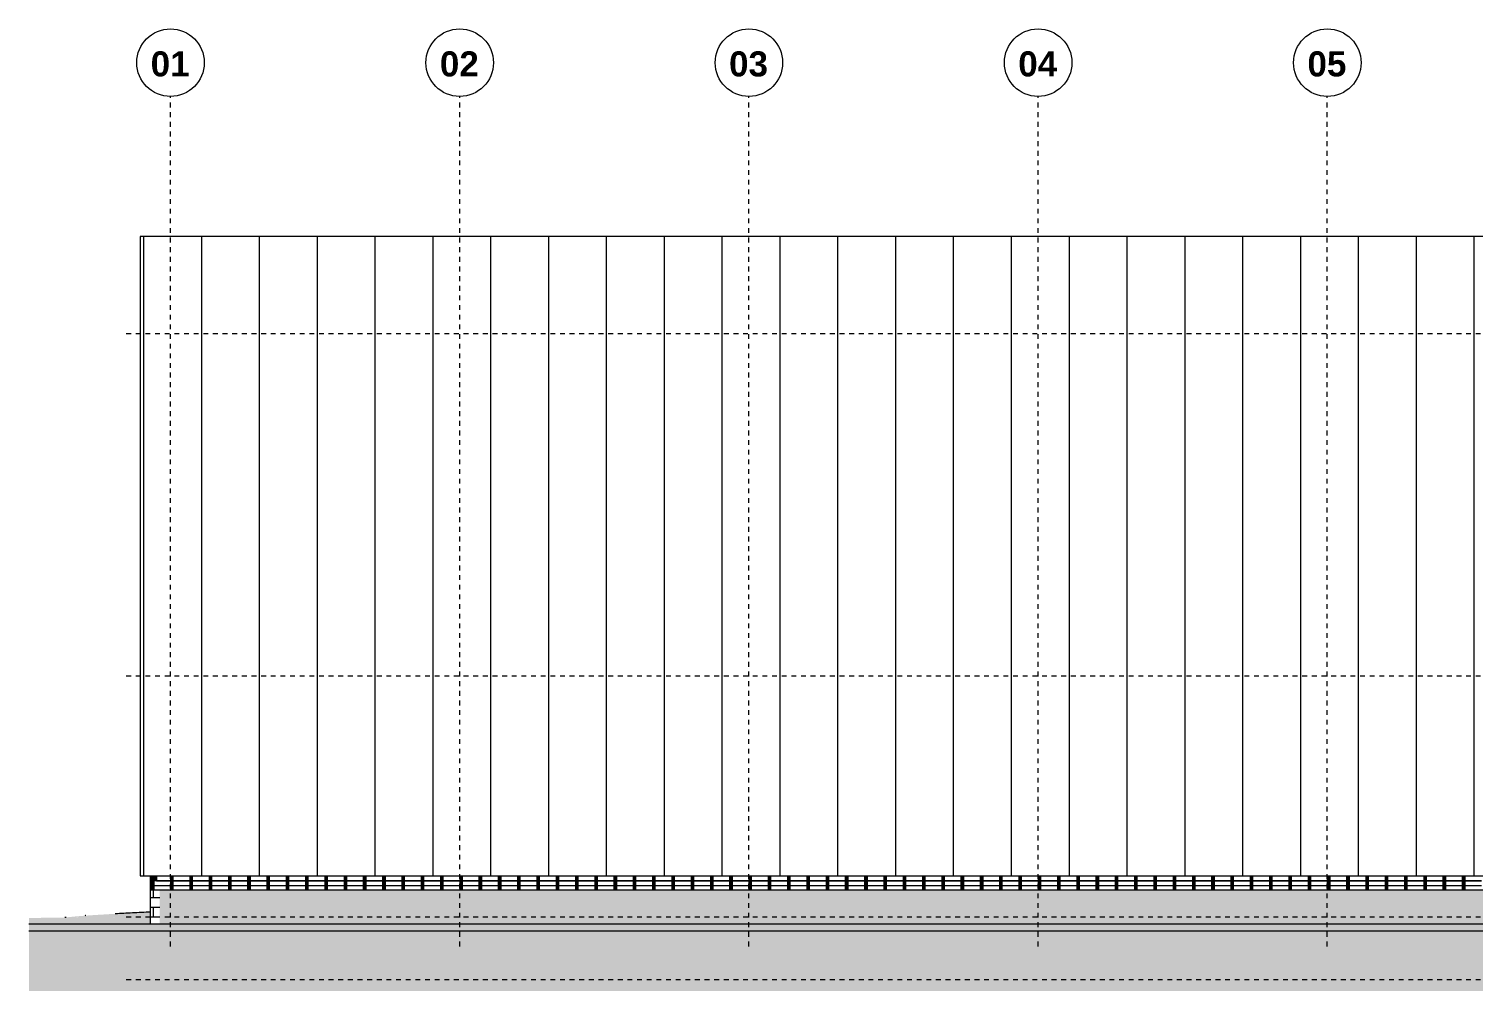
# Model space of a CAD drawing. Header units: metres. Extents: x -3 to 469, y -13 to 19.
# Drawn here: x -2.94 to 27.02, y -1.54 to 18.42 of the extents above; entities that cross this region are included whole.
import ezdxf

# ---------------------------------------------------------------- set-up
doc = ezdxf.new("R2010")
doc.units = ezdxf.units.M
doc.linetypes.add('Center', pattern=[0.03, 0.012, -0.006, 0.006, -0.006])
doc.linetypes.add('Grid Line', pattern=[0.022225, 0.0127, -0.003175, 0.003175, -0.003175])
for name, color, linetype, lineweight in [('A-DETL-1', 7, 'Continuous', 20), ('A-FLOR', 7, 'Continuous', 9), ('A-FLOR-1', 7, 'Continuous', 20), ('A-GLAZ-CURT', 7, 'Continuous', 5), ('A-GLAZ-CWMG', 7, 'Continuous', 5), ('A-WALL', 7, 'Continuous', 9), ('I-WALL', 7, 'Continuous', 9), ('S-GRID-IDEN', 7, 'Continuous', 5), ('S-GRID-IDEN-1', 7, 'Continuous', 18)]:
    doc.layers.add(name, color=color, linetype=linetype, lineweight=lineweight)
for name, color, linetype, lineweight, true_color in [('A-DETL-GENF-1', 7, 'Continuous', 5, 0xb8a087), ('A-FLOR-LEVL-2', 7, 'Center', 5, 0x0080c0), ('A-FLOR-PATT-1', 7, 'Continuous', 9, 0x74756c), ('A-FLOR-PATT-2', 7, 'Continuous', 20, 0xc0c0c0), ('A-FLOR-PATT-3', 7, 'Continuous', 20, 0xe3e2df), ('A-GLAZ-CWMG-1', 7, 'Continuous', 5, 0xf2f2f2), ('A-WALL-PATT-2', 7, 'Continuous', 5, 0x5f5f5f), ('A-WALL-PATT-3', 7, 'Continuous', 5, 0x515151), ('S-GRID-1', 9, 'Grid Line', 5, 0x808080)]:
    doc.layers.add(name, color=color, linetype=linetype, lineweight=lineweight, true_color=true_color)
doc.styles.add('Arial_B', font='arialbd.ttf', dxfattribs={"height": 0.52})
pattern_1 = [(0, (93.248, 0), (0, 0.2), []), (90, (93.248, 0), (-0.2, 0.2), [0.2, -0.2])]

# ---------------------------------------------------------------- blocks, each defined once
blk = doc.blocks.new('Rectangular Mullion - 70mm x 70mm aluminio-4476064-FACHADA 01')
at = {"layer": 'A-GLAZ-CWMG-1'}
blk.add_hatch(color=256, dxfattribs=at).paths.add_polyline_path([(-0.413, 0.55), (-0.343, 0.55), (-0.343, 0.75), (-0.413, 0.75), (-0.413, 0.659)])
at = {"layer": 'A-GLAZ-CWMG'}
for p, q in [((-0.413, 0.75), (-0.343, 0.75)), ((-0.413, 0.55), (-0.413, 0.75)), ((-0.343, 0.75), (-0.343, 0.55)), ((-0.343, 0.55), (-0.413, 0.55))]:
    blk.add_line(p, q, dxfattribs=at)
blk = doc.blocks.new('Rectangular Mullion - 80mm x 50mm aluminio-4476065-FACHADA 01')
at = {"layer": 'A-GLAZ-CWMG-1'}
blk.add_hatch(color=256, dxfattribs=at).paths.add_polyline_path([(-0.343, 0.75), (-0.343, 0.85), (-0.413, 0.85), (-0.413, 0.75), (-0.348, 0.75)])
at = {"layer": 'A-GLAZ-CWMG'}
for p, q in [((-0.413, 0.75), (-0.413, 0.85)), ((-0.343, 0.75), (-0.413, 0.75)), ((-0.343, 0.85), (-0.343, 0.75))]:
    blk.add_line(p, q, dxfattribs=at)
blk = doc.blocks.new('Rectangular Mullion - 80mm x 50mm aluminio-4467907-FACHADA 01')
at = {"layer": 'A-GLAZ-CWMG-1'}
blk.add_hatch(color=256, dxfattribs=at).paths.add_polyline_path([(-0.305, 0.75), (-0.293, 0.75), (-0.293, 0.85), (-0.343, 0.85), (-0.343, 0.75), (-0.334, 0.75)])
at = {"layer": 'A-GLAZ-CWMG'}
for p, q in [((-0.343, 0.85), (-0.343, 0.75)), ((-0.293, 0.75), (-0.343, 0.75)), ((-0.293, 0.85), (-0.293, 0.75))]:
    blk.add_line(p, q, dxfattribs=at)
blk = doc.blocks.new('System Panel - COMOVENTE-V4-FACHADA 01')
at = {"layer": 'A-GLAZ-CURT'}
h = blk.add_hatch(dxfattribs=at)
h.set_pattern_fill('FP_6', color=256, style=0, pattern_type=2)
h.set_pattern_definition([(0, (47.425, 0.65), (0, 0.15), [])])
h.paths.add_polyline_path([(47.25, 0.55), (47.6, 0.55), (47.6, 0.75), (47.25, 0.75)])
blk.add_line((47.6, 0.75), (47.25, 0.75), dxfattribs=at)
blk = doc.blocks.new('System Panel - COMOVENTE-V6-FACHADA 01')
at = {"layer": 'A-GLAZ-CURT'}
h = blk.add_hatch(dxfattribs=at)
h.set_pattern_fill('FP_8', color=256, style=0, pattern_type=2)
h.set_pattern_definition([(0, (47.425, 0.85), (0, 0.15), [])])
h.paths.add_polyline_path([(47.25, 0.85), (47.25, 0.75), (47.6, 0.75), (47.6, 0.85)])
blk.add_line((47.25, 0.75), (47.6, 0.75), dxfattribs=at)
blk = doc.blocks.new('System Panel - COMOVENTE-4477624-FACHADA 01')
at = {"layer": 'A-GLAZ-CURT'}
h = blk.add_hatch(dxfattribs=at)
h.set_pattern_fill('FP_9', color=256, style=0, pattern_type=2)
h.set_pattern_definition([(0, (-0.1715, 0.65), (0, 0.15), [])])
h.paths.add_polyline_path([(-0.129, 0.55), (0, 0.55), (0, 0.75), (-0.343, 0.75), (-0.343, 0.55), (-0.223, 0.55)])
blk.add_line((0, 0.75), (-0.293, 0.75), dxfattribs=at)
blk = doc.blocks.new('System Panel - COMOVENTE-4477625-FACHADA 01')
at = {"layer": 'A-GLAZ-CURT'}
h = blk.add_hatch(dxfattribs=at)
h.set_pattern_fill('FP_10', color=256, style=0, pattern_type=2)
h.set_pattern_definition([(0, (-0.1465, 0.85), (0, 0.15), [])])
h.paths.add_polyline_path([(-0.07, 0.75), (0, 0.75), (0, 0.85), (-0.293, 0.85), (-0.293, 0.75), (-0.129, 0.75)])
blk.add_line((-0.293, 0.75), (0, 0.75), dxfattribs=at)
blk = doc.blocks.new('Rectangular Mullion - 80mm x 50mm aluminio-4464544-FACHADA 01')
at = {"layer": 'A-GLAZ-CWMG-1'}
blk.add_hatch(color=256, dxfattribs=at).paths.add_polyline_path([(47.65, 0.55), (47.65, 0.75), (47.6, 0.75), (47.6, 0.55), (47.633, 0.55)])
at = {"layer": 'A-GLAZ-CWMG'}
for p, q in [((47.6, 0.75), (47.6, 0.55)), ((47.65, 0.75), (47.65, 0.55)), ((47.65, 0.55), (47.6, 0.55))]:
    blk.add_line(p, q, dxfattribs=at)
blk = doc.blocks.new('Rectangular Mullion - 80mm x 50mm aluminio-4464545-FACHADA 01')
at = {"layer": 'A-GLAZ-CWMG-1'}
blk.add_hatch(color=256, dxfattribs=at).paths.add_polyline_path([(47.633, 0.75), (47.65, 0.75), (47.65, 0.85), (47.6, 0.85), (47.6, 0.75)])
at = {"layer": 'A-GLAZ-CWMG'}
for p, q in [((47.6, 0.85), (47.6, 0.75)), ((47.65, 0.85), (47.65, 0.75))]:
    blk.add_line(p, q, dxfattribs=at)
blk = doc.blocks.new('Eixo - CABEÇA DE EIXO - PRETO-498843-FACHADA 01')
at = {"layer": 'S-GRID-IDEN-1'}
blk.add_circle((0, 17.715), 0.7, dxfattribs=at)

msp = doc.modelspace()

# ---------------------------------------------------------------- hatches: boundary and pattern name
at = {"layer": 'A-DETL-GENF-1'}
h = msp.add_hatch(dxfattribs=at)
h.set_pattern_fill('FP_17', color=256, style=0, pattern_type=2)
h.set_pattern_definition([(45, (2.574, 0), (0, 1.796051), [1.27, -1.27]), (45, (2.911, -0.3368), (0, 1.796051), [1.27, -1.27]), (45, (3.248, -0.6735), (0, 1.796051), [1.27, -1.27]), (135, (2.574, 0.2245), (-1.796051, 1e-16), [1.27, -1.27]), (135, (2.911, 0.5613), (-1.796051, 1e-16), [1.27, -1.27]), (135, (3.248, 0.898), (-1.796051, 1e-16), [1.27, -1.27])])
h.paths.add_polyline_path([(53.252, -1.54), (116.934, -1.54), (116.934, -1.45), (113.409, -1.45), (93.413, -0.3), (-2.939, -0.3), (-2.939, -1.54), (51.379, -1.54)])
at = {"layer": 'A-FLOR-PATT-1'}
msp.add_hatch(color=256, dxfattribs=at).paths.add_polyline_path([(101.95, -0.3), (116.934, -0.3), (116.934, -0.15), (-2.939, -0.15), (-2.939, -0.3), (100.077, -0.3)])
at = {"layer": 'A-FLOR-PATT-2'}
msp.add_hatch(color=256, dxfattribs=at).paths.add_polyline_path([(-2.939, -0.15), (-0.413, -0.15), (-0.413, 0), (-2.939, -0.023), (-2.939, -0.126)])
at = {"layer": 'A-FLOR-PATT-3'}
msp.add_hatch(color=256, dxfattribs=at).paths.add_polyline_path([(-2.191, -0.016), (-0.413, 0), (-0.413, 0.1), (-1.281, 0.055), (-1.678, 0.031), (-1.95, 0.01), (-2.104, -0.005), (-2.165, -0.013)])
at = {"layer": 'A-WALL-PATT-2'}
h = msp.add_hatch(dxfattribs=at)
h.set_pattern_fill('FP_1', color=256, style=0, pattern_type=2)
h.set_pattern_definition([(90, (-4.153, 0), (-1.2, 7e-17), [])])
h.paths.add_polyline_path([(42.482, 0.85), (78.607, 0.85), (78.607, 6.096), (78.587, 6.096), (78.587, 14.113), (-0.627, 14.113), (-0.627, 0.85), (42.248, 0.85)])
at = {"layer": 'A-WALL-PATT-3'}
h = msp.add_hatch(dxfattribs=at)
h.set_pattern_fill('FP_3', color=256, style=0, pattern_type=2)
h.set_pattern_definition(pattern_1)
h.paths.add_polyline_path([(-0.363, -0.15), (-0.223, -0.15), (-0.223, 0.55), (-0.413, 0.55), (-0.413, -0.15)])
h = msp.add_hatch(dxfattribs=at)
h.set_pattern_fill('FP_3', color=256, style=0, pattern_type=2)
h.set_pattern_definition(pattern_1)
h.paths.add_polyline_path([(48.101, -0.15), (93.223, -0.15), (93.223, 0.55), (-0.223, 0.55), (-0.223, -0.15), (47.633, -0.15)])

# ---------------------------------------------------------------- linework, layer by layer
at = {"layer": 'A-DETL-1'}
for p, q in [((-0.627, 14.113), (-0.627, 0.85)), ((78.627, 14.113), (-0.627, 14.113)), ((-0.627, 0.85), (78.693, 0.85)), ((93.413, -0.3), (-2.939, -0.3))]:
    msp.add_line(p, q, dxfattribs=at)
at = {"layer": 'A-FLOR'}
for points in [[(-1.759, 0.025), (-1.762, 0.025), (-1.765, 0.025), (-1.768, 0.024)], [(-0.413, 0.1), (-0.54, 0.094), (-0.791, 0.081), (-1.031, 0.069), (-1.145, 0.062)], [(-2.165, -0.013), (-2.175, -0.014), (-2.184, -0.015), (-2.193, -0.016)]]:
    msp.add_open_spline(points, degree=3, dxfattribs=at)
at = {"layer": 'A-FLOR-1'}
msp.add_line((116.934, -0.15), (-2.939, -0.15), dxfattribs=at)
at = {"layer": 'A-FLOR-LEVL-2'}
for p, q in [((-0.919, 12.1), (113.592, 12.1)), ((-0.919, 5), (113.592, 5)), ((-0.919, 0), (113.592, 0)), ((-0.919, -1.3), (113.592, -1.3))]:
    msp.add_line(p, q, dxfattribs=at)
at = {"layer": 'A-WALL'}
for p, q in [((78.627, 14.113), (-0.627, 14.113)), ((-0.627, 14.113), (-0.627, 0.85)), ((-0.627, 0.85), (93.453, 0.85))]:
    msp.add_line(p, q, dxfattribs=at)
at = {"layer": 'I-WALL'}
for p in [(-0.413, -0.15), (93.223, 0.55)]:
    msp.add_line(p, (-0.413, 0.55), dxfattribs=at)
at = {"layer": 'S-GRID-1'}
for p, q in [((0, -0.614), (0, 17.015)), ((6, -0.614), (6, 17.015)), ((12, -0.614), (12, 17.015)), ((18, -0.614), (18, 17.015)), ((24, -0.614), (24, 17.015))]:
    msp.add_line(p, q, dxfattribs=at)

# ---------------------------------------------------------------- block references
at = {"layer": 'A-GLAZ-CURT'}
for name, p in [('System Panel - COMOVENTE-4477624-FACHADA 01', (0, 0)), ('System Panel - COMOVENTE-4477625-FACHADA 01', (0, 0)), ('System Panel - COMOVENTE-V6-FACHADA 01', (-47.2, 0)), ('System Panel - COMOVENTE-V4-FACHADA 01', (-47.2, 0)), ('System Panel - COMOVENTE-V6-FACHADA 01', (-46.8, 0)), ('System Panel - COMOVENTE-V4-FACHADA 01', (-46.8, 0)), ('System Panel - COMOVENTE-V6-FACHADA 01', (-46.4, 0)), ('System Panel - COMOVENTE-V4-FACHADA 01', (-46.4, 0)), ('System Panel - COMOVENTE-V6-FACHADA 01', (-46, 0)), ('System Panel - COMOVENTE-V4-FACHADA 01', (-46, 0)), ('System Panel - COMOVENTE-V6-FACHADA 01', (-45.6, 0)), ('System Panel - COMOVENTE-V4-FACHADA 01', (-45.6, 0)), ('System Panel - COMOVENTE-V6-FACHADA 01', (-45.2, 0)), ('System Panel - COMOVENTE-V4-FACHADA 01', (-45.2, 0)), ('System Panel - COMOVENTE-V6-FACHADA 01', (-44.8, 0)), ('System Panel - COMOVENTE-V4-FACHADA 01', (-44.8, 0)), ('System Panel - COMOVENTE-V6-FACHADA 01', (-44.4, 0)), ('System Panel - COMOVENTE-V4-FACHADA 01', (-44.4, 0)), ('System Panel - COMOVENTE-V6-FACHADA 01', (-44, 0)), ('System Panel - COMOVENTE-V4-FACHADA 01', (-44, 0)), ('System Panel - COMOVENTE-V6-FACHADA 01', (-43.6, 0)), ('System Panel - COMOVENTE-V4-FACHADA 01', (-43.6, 0)), ('System Panel - COMOVENTE-V6-FACHADA 01', (-43.2, 0)), ('System Panel - COMOVENTE-V4-FACHADA 01', (-43.2, 0)), ('System Panel - COMOVENTE-V6-FACHADA 01', (-42.8, 0)), ('System Panel - COMOVENTE-V4-FACHADA 01', (-42.8, 0)), ('System Panel - COMOVENTE-V6-FACHADA 01', (-42.4, 0)), ('System Panel - COMOVENTE-V4-FACHADA 01', (-42.4, 0)), ('System Panel - COMOVENTE-V6-FACHADA 01', (-42, 0)), ('System Panel - COMOVENTE-V4-FACHADA 01', (-42, 0)), ('System Panel - COMOVENTE-V6-FACHADA 01', (-41.6, 0)), ('System Panel - COMOVENTE-V4-FACHADA 01', (-41.6, 0)), ('System Panel - COMOVENTE-V6-FACHADA 01', (-41.2, 0)), ('System Panel - COMOVENTE-V4-FACHADA 01', (-41.2, 0)), ('System Panel - COMOVENTE-V6-FACHADA 01', (-40.8, 0)), ('System Panel - COMOVENTE-V4-FACHADA 01', (-40.8, 0)), ('System Panel - COMOVENTE-V6-FACHADA 01', (-40.4, 0)), ('System Panel - COMOVENTE-V4-FACHADA 01', (-40.4, 0)), ('System Panel - COMOVENTE-V6-FACHADA 01', (-40, 0)), ('System Panel - COMOVENTE-V4-FACHADA 01', (-40, 0)), ('System Panel - COMOVENTE-V6-FACHADA 01', (-39.6, 0)), ('System Panel - COMOVENTE-V4-FACHADA 01', (-39.6, 0)), ('System Panel - COMOVENTE-V6-FACHADA 01', (-39.2, 0)), ('System Panel - COMOVENTE-V4-FACHADA 01', (-39.2, 0)), ('System Panel - COMOVENTE-V6-FACHADA 01', (-38.8, 0)), ('System Panel - COMOVENTE-V4-FACHADA 01', (-38.8, 0)), ('System Panel - COMOVENTE-V6-FACHADA 01', (-38.4, 0)), ('System Panel - COMOVENTE-V4-FACHADA 01', (-38.4, 0)), ('System Panel - COMOVENTE-V6-FACHADA 01', (-38, 0)), ('System Panel - COMOVENTE-V4-FACHADA 01', (-38, 0)), ('System Panel - COMOVENTE-V6-FACHADA 01', (-37.6, 0)), ('System Panel - COMOVENTE-V4-FACHADA 01', (-37.6, 0)), ('System Panel - COMOVENTE-V6-FACHADA 01', (-37.2, 0)), ('System Panel - COMOVENTE-V4-FACHADA 01', (-37.2, 0)), ('System Panel - COMOVENTE-V6-FACHADA 01', (-36.8, 0)), ('System Panel - COMOVENTE-V4-FACHADA 01', (-36.8, 0)), ('System Panel - COMOVENTE-V6-FACHADA 01', (-36.4, 0)), ('System Panel - COMOVENTE-V4-FACHADA 01', (-36.4, 0)), ('System Panel - COMOVENTE-V6-FACHADA 01', (-36, 0)), ('System Panel - COMOVENTE-V4-FACHADA 01', (-36, 0)), ('System Panel - COMOVENTE-V6-FACHADA 01', (-35.6, 0)), ('System Panel - COMOVENTE-V4-FACHADA 01', (-35.6, 0)), ('System Panel - COMOVENTE-V6-FACHADA 01', (-35.2, 0)), ('System Panel - COMOVENTE-V4-FACHADA 01', (-35.2, 0)), ('System Panel - COMOVENTE-V6-FACHADA 01', (-34.8, 0)), ('System Panel - COMOVENTE-V4-FACHADA 01', (-34.8, 0)), ('System Panel - COMOVENTE-V6-FACHADA 01', (-34.4, 0)), ('System Panel - COMOVENTE-V4-FACHADA 01', (-34.4, 0)), ('System Panel - COMOVENTE-V6-FACHADA 01', (-34, 0)), ('System Panel - COMOVENTE-V4-FACHADA 01', (-34, 0)), ('System Panel - COMOVENTE-V6-FACHADA 01', (-33.6, 0)), ('System Panel - COMOVENTE-V4-FACHADA 01', (-33.6, 0)), ('System Panel - COMOVENTE-V6-FACHADA 01', (-33.2, 0)), ('System Panel - COMOVENTE-V4-FACHADA 01', (-33.2, 0)), ('System Panel - COMOVENTE-V6-FACHADA 01', (-32.8, 0)), ('System Panel - COMOVENTE-V4-FACHADA 01', (-32.8, 0)), ('System Panel - COMOVENTE-V6-FACHADA 01', (-32.4, 0)), ('System Panel - COMOVENTE-V4-FACHADA 01', (-32.4, 0)), ('System Panel - COMOVENTE-V6-FACHADA 01', (-32, 0)), ('System Panel - COMOVENTE-V4-FACHADA 01', (-32, 0)), ('System Panel - COMOVENTE-V6-FACHADA 01', (-31.6, 0)), ('System Panel - COMOVENTE-V4-FACHADA 01', (-31.6, 0)), ('System Panel - COMOVENTE-V6-FACHADA 01', (-31.2, 0)), ('System Panel - COMOVENTE-V4-FACHADA 01', (-31.2, 0)), ('System Panel - COMOVENTE-V6-FACHADA 01', (-30.8, 0)), ('System Panel - COMOVENTE-V4-FACHADA 01', (-30.8, 0)), ('System Panel - COMOVENTE-V6-FACHADA 01', (-30.4, 0)), ('System Panel - COMOVENTE-V4-FACHADA 01', (-30.4, 0)), ('System Panel - COMOVENTE-V6-FACHADA 01', (-30, 0)), ('System Panel - COMOVENTE-V4-FACHADA 01', (-30, 0)), ('System Panel - COMOVENTE-V6-FACHADA 01', (-29.6, 0)), ('System Panel - COMOVENTE-V4-FACHADA 01', (-29.6, 0)), ('System Panel - COMOVENTE-V6-FACHADA 01', (-29.2, 0)), ('System Panel - COMOVENTE-V4-FACHADA 01', (-29.2, 0)), ('System Panel - COMOVENTE-V6-FACHADA 01', (-28.8, 0)), ('System Panel - COMOVENTE-V4-FACHADA 01', (-28.8, 0)), ('System Panel - COMOVENTE-V6-FACHADA 01', (-28.4, 0)), ('System Panel - COMOVENTE-V4-FACHADA 01', (-28.4, 0)), ('System Panel - COMOVENTE-V6-FACHADA 01', (-28, 0)), ('System Panel - COMOVENTE-V4-FACHADA 01', (-28, 0)), ('System Panel - COMOVENTE-V6-FACHADA 01', (-27.6, 0)), ('System Panel - COMOVENTE-V4-FACHADA 01', (-27.6, 0)), ('System Panel - COMOVENTE-V6-FACHADA 01', (-27.2, 0)), ('System Panel - COMOVENTE-V4-FACHADA 01', (-27.2, 0)), ('System Panel - COMOVENTE-V6-FACHADA 01', (-26.8, 0)), ('System Panel - COMOVENTE-V4-FACHADA 01', (-26.8, 0)), ('System Panel - COMOVENTE-V6-FACHADA 01', (-26.4, 0)), ('System Panel - COMOVENTE-V4-FACHADA 01', (-26.4, 0)), ('System Panel - COMOVENTE-V6-FACHADA 01', (-26, 0)), ('System Panel - COMOVENTE-V4-FACHADA 01', (-26, 0)), ('System Panel - COMOVENTE-V6-FACHADA 01', (-25.6, 0)), ('System Panel - COMOVENTE-V4-FACHADA 01', (-25.6, 0)), ('System Panel - COMOVENTE-V6-FACHADA 01', (-25.2, 0)), ('System Panel - COMOVENTE-V4-FACHADA 01', (-25.2, 0)), ('System Panel - COMOVENTE-V6-FACHADA 01', (-24.8, 0)), ('System Panel - COMOVENTE-V4-FACHADA 01', (-24.8, 0)), ('System Panel - COMOVENTE-V6-FACHADA 01', (-24.4, 0)), ('System Panel - COMOVENTE-V4-FACHADA 01', (-24.4, 0)), ('System Panel - COMOVENTE-V6-FACHADA 01', (-24, 0)), ('System Panel - COMOVENTE-V4-FACHADA 01', (-24, 0)), ('System Panel - COMOVENTE-V6-FACHADA 01', (-23.6, 0)), ('System Panel - COMOVENTE-V4-FACHADA 01', (-23.6, 0)), ('System Panel - COMOVENTE-V6-FACHADA 01', (-23.2, 0)), ('System Panel - COMOVENTE-V4-FACHADA 01', (-23.2, 0)), ('System Panel - COMOVENTE-V6-FACHADA 01', (-22.8, 0)), ('System Panel - COMOVENTE-V4-FACHADA 01', (-22.8, 0)), ('System Panel - COMOVENTE-V6-FACHADA 01', (-22.4, 0)), ('System Panel - COMOVENTE-V4-FACHADA 01', (-22.4, 0)), ('System Panel - COMOVENTE-V6-FACHADA 01', (-22, 0)), ('System Panel - COMOVENTE-V4-FACHADA 01', (-22, 0)), ('System Panel - COMOVENTE-V6-FACHADA 01', (-21.6, 0)), ('System Panel - COMOVENTE-V4-FACHADA 01', (-21.6, 0)), ('System Panel - COMOVENTE-V6-FACHADA 01', (-21.2, 0)), ('System Panel - COMOVENTE-V4-FACHADA 01', (-21.2, 0)), ('System Panel - COMOVENTE-V6-FACHADA 01', (-20.8, 0)), ('System Panel - COMOVENTE-V4-FACHADA 01', (-20.8, 0)), ('System Panel - COMOVENTE-V6-FACHADA 01', (-20.4, 0)), ('System Panel - COMOVENTE-V4-FACHADA 01', (-20.4, 0))]:
    msp.add_blockref(name, p, dxfattribs=at)
at = {"layer": 'A-GLAZ-CWMG'}
for name, p in [('Rectangular Mullion - 80mm x 50mm aluminio-4476065-FACHADA 01', (0, 0)), ('Rectangular Mullion - 70mm x 70mm aluminio-4476064-FACHADA 01', (0, 0)), ('Rectangular Mullion - 80mm x 50mm aluminio-4467907-FACHADA 01', (0, 0)), ('Rectangular Mullion - 80mm x 50mm aluminio-4464545-FACHADA 01', (-47.6, 0)), ('Rectangular Mullion - 80mm x 50mm aluminio-4464544-FACHADA 01', (-47.6, 0)), ('Rectangular Mullion - 80mm x 50mm aluminio-4464545-FACHADA 01', (-47.2, 0)), ('Rectangular Mullion - 80mm x 50mm aluminio-4464544-FACHADA 01', (-47.2, 0)), ('Rectangular Mullion - 80mm x 50mm aluminio-4464545-FACHADA 01', (-46.8, 0)), ('Rectangular Mullion - 80mm x 50mm aluminio-4464544-FACHADA 01', (-46.8, 0)), ('Rectangular Mullion - 80mm x 50mm aluminio-4464545-FACHADA 01', (-46.4, 0)), ('Rectangular Mullion - 80mm x 50mm aluminio-4464544-FACHADA 01', (-46.4, 0)), ('Rectangular Mullion - 80mm x 50mm aluminio-4464545-FACHADA 01', (-46, 0)), ('Rectangular Mullion - 80mm x 50mm aluminio-4464544-FACHADA 01', (-46, 0)), ('Rectangular Mullion - 80mm x 50mm aluminio-4464545-FACHADA 01', (-45.6, 0)), ('Rectangular Mullion - 80mm x 50mm aluminio-4464544-FACHADA 01', (-45.6, 0)), ('Rectangular Mullion - 80mm x 50mm aluminio-4464545-FACHADA 01', (-45.2, 0)), ('Rectangular Mullion - 80mm x 50mm aluminio-4464544-FACHADA 01', (-45.2, 0)), ('Rectangular Mullion - 80mm x 50mm aluminio-4464545-FACHADA 01', (-44.8, 0)), ('Rectangular Mullion - 80mm x 50mm aluminio-4464544-FACHADA 01', (-44.8, 0)), ('Rectangular Mullion - 80mm x 50mm aluminio-4464545-FACHADA 01', (-44.4, 0)), ('Rectangular Mullion - 80mm x 50mm aluminio-4464544-FACHADA 01', (-44.4, 0)), ('Rectangular Mullion - 80mm x 50mm aluminio-4464545-FACHADA 01', (-44, 0)), ('Rectangular Mullion - 80mm x 50mm aluminio-4464544-FACHADA 01', (-44, 0)), ('Rectangular Mullion - 80mm x 50mm aluminio-4464545-FACHADA 01', (-43.6, 0)), ('Rectangular Mullion - 80mm x 50mm aluminio-4464544-FACHADA 01', (-43.6, 0)), ('Rectangular Mullion - 80mm x 50mm aluminio-4464545-FACHADA 01', (-43.2, 0)), ('Rectangular Mullion - 80mm x 50mm aluminio-4464544-FACHADA 01', (-43.2, 0)), ('Rectangular Mullion - 80mm x 50mm aluminio-4464545-FACHADA 01', (-42.8, 0)), ('Rectangular Mullion - 80mm x 50mm aluminio-4464544-FACHADA 01', (-42.8, 0)), ('Rectangular Mullion - 80mm x 50mm aluminio-4464545-FACHADA 01', (-42.4, 0)), ('Rectangular Mullion - 80mm x 50mm aluminio-4464544-FACHADA 01', (-42.4, 0)), ('Rectangular Mullion - 80mm x 50mm aluminio-4464545-FACHADA 01', (-42, 0)), ('Rectangular Mullion - 80mm x 50mm aluminio-4464544-FACHADA 01', (-42, 0)), ('Rectangular Mullion - 80mm x 50mm aluminio-4464545-FACHADA 01', (-41.6, 0)), ('Rectangular Mullion - 80mm x 50mm aluminio-4464544-FACHADA 01', (-41.6, 0)), ('Rectangular Mullion - 80mm x 50mm aluminio-4464545-FACHADA 01', (-41.2, 0)), ('Rectangular Mullion - 80mm x 50mm aluminio-4464544-FACHADA 01', (-41.2, 0)), ('Rectangular Mullion - 80mm x 50mm aluminio-4464545-FACHADA 01', (-40.8, 0)), ('Rectangular Mullion - 80mm x 50mm aluminio-4464544-FACHADA 01', (-40.8, 0)), ('Rectangular Mullion - 80mm x 50mm aluminio-4464545-FACHADA 01', (-40.4, 0)), ('Rectangular Mullion - 80mm x 50mm aluminio-4464544-FACHADA 01', (-40.4, 0)), ('Rectangular Mullion - 80mm x 50mm aluminio-4464545-FACHADA 01', (-40, 0)), ('Rectangular Mullion - 80mm x 50mm aluminio-4464544-FACHADA 01', (-40, 0)), ('Rectangular Mullion - 80mm x 50mm aluminio-4464545-FACHADA 01', (-39.6, 0)), ('Rectangular Mullion - 80mm x 50mm aluminio-4464544-FACHADA 01', (-39.6, 0)), ('Rectangular Mullion - 80mm x 50mm aluminio-4464545-FACHADA 01', (-39.2, 0)), ('Rectangular Mullion - 80mm x 50mm aluminio-4464544-FACHADA 01', (-39.2, 0)), ('Rectangular Mullion - 80mm x 50mm aluminio-4464545-FACHADA 01', (-38.8, 0)), ('Rectangular Mullion - 80mm x 50mm aluminio-4464544-FACHADA 01', (-38.8, 0)), ('Rectangular Mullion - 80mm x 50mm aluminio-4464545-FACHADA 01', (-38.4, 0)), ('Rectangular Mullion - 80mm x 50mm aluminio-4464544-FACHADA 01', (-38.4, 0)), ('Rectangular Mullion - 80mm x 50mm aluminio-4464545-FACHADA 01', (-38, 0)), ('Rectangular Mullion - 80mm x 50mm aluminio-4464544-FACHADA 01', (-38, 0)), ('Rectangular Mullion - 80mm x 50mm aluminio-4464545-FACHADA 01', (-37.6, 0)), ('Rectangular Mullion - 80mm x 50mm aluminio-4464544-FACHADA 01', (-37.6, 0)), ('Rectangular Mullion - 80mm x 50mm aluminio-4464545-FACHADA 01', (-37.2, 0)), ('Rectangular Mullion - 80mm x 50mm aluminio-4464544-FACHADA 01', (-37.2, 0)), ('Rectangular Mullion - 80mm x 50mm aluminio-4464545-FACHADA 01', (-36.8, 0)), ('Rectangular Mullion - 80mm x 50mm aluminio-4464544-FACHADA 01', (-36.8, 0)), ('Rectangular Mullion - 80mm x 50mm aluminio-4464545-FACHADA 01', (-36.4, 0)), ('Rectangular Mullion - 80mm x 50mm aluminio-4464544-FACHADA 01', (-36.4, 0)), ('Rectangular Mullion - 80mm x 50mm aluminio-4464545-FACHADA 01', (-36, 0)), ('Rectangular Mullion - 80mm x 50mm aluminio-4464544-FACHADA 01', (-36, 0)), ('Rectangular Mullion - 80mm x 50mm aluminio-4464545-FACHADA 01', (-35.6, 0)), ('Rectangular Mullion - 80mm x 50mm aluminio-4464544-FACHADA 01', (-35.6, 0)), ('Rectangular Mullion - 80mm x 50mm aluminio-4464545-FACHADA 01', (-35.2, 0)), ('Rectangular Mullion - 80mm x 50mm aluminio-4464544-FACHADA 01', (-35.2, 0)), ('Rectangular Mullion - 80mm x 50mm aluminio-4464545-FACHADA 01', (-34.8, 0)), ('Rectangular Mullion - 80mm x 50mm aluminio-4464544-FACHADA 01', (-34.8, 0)), ('Rectangular Mullion - 80mm x 50mm aluminio-4464545-FACHADA 01', (-34.4, 0)), ('Rectangular Mullion - 80mm x 50mm aluminio-4464544-FACHADA 01', (-34.4, 0)), ('Rectangular Mullion - 80mm x 50mm aluminio-4464545-FACHADA 01', (-34, 0)), ('Rectangular Mullion - 80mm x 50mm aluminio-4464544-FACHADA 01', (-34, 0)), ('Rectangular Mullion - 80mm x 50mm aluminio-4464545-FACHADA 01', (-33.6, 0)), ('Rectangular Mullion - 80mm x 50mm aluminio-4464544-FACHADA 01', (-33.6, 0)), ('Rectangular Mullion - 80mm x 50mm aluminio-4464545-FACHADA 01', (-33.2, 0)), ('Rectangular Mullion - 80mm x 50mm aluminio-4464544-FACHADA 01', (-33.2, 0)), ('Rectangular Mullion - 80mm x 50mm aluminio-4464545-FACHADA 01', (-32.8, 0)), ('Rectangular Mullion - 80mm x 50mm aluminio-4464544-FACHADA 01', (-32.8, 0)), ('Rectangular Mullion - 80mm x 50mm aluminio-4464545-FACHADA 01', (-32.4, 0)), ('Rectangular Mullion - 80mm x 50mm aluminio-4464544-FACHADA 01', (-32.4, 0)), ('Rectangular Mullion - 80mm x 50mm aluminio-4464545-FACHADA 01', (-32, 0)), ('Rectangular Mullion - 80mm x 50mm aluminio-4464544-FACHADA 01', (-32, 0)), ('Rectangular Mullion - 80mm x 50mm aluminio-4464545-FACHADA 01', (-31.6, 0)), ('Rectangular Mullion - 80mm x 50mm aluminio-4464544-FACHADA 01', (-31.6, 0)), ('Rectangular Mullion - 80mm x 50mm aluminio-4464545-FACHADA 01', (-31.2, 0)), ('Rectangular Mullion - 80mm x 50mm aluminio-4464544-FACHADA 01', (-31.2, 0)), ('Rectangular Mullion - 80mm x 50mm aluminio-4464545-FACHADA 01', (-30.8, 0)), ('Rectangular Mullion - 80mm x 50mm aluminio-4464544-FACHADA 01', (-30.8, 0)), ('Rectangular Mullion - 80mm x 50mm aluminio-4464545-FACHADA 01', (-30.4, 0)), ('Rectangular Mullion - 80mm x 50mm aluminio-4464544-FACHADA 01', (-30.4, 0)), ('Rectangular Mullion - 80mm x 50mm aluminio-4464545-FACHADA 01', (-30, 0)), ('Rectangular Mullion - 80mm x 50mm aluminio-4464544-FACHADA 01', (-30, 0)), ('Rectangular Mullion - 80mm x 50mm aluminio-4464545-FACHADA 01', (-29.6, 0)), ('Rectangular Mullion - 80mm x 50mm aluminio-4464544-FACHADA 01', (-29.6, 0)), ('Rectangular Mullion - 80mm x 50mm aluminio-4464545-FACHADA 01', (-29.2, 0)), ('Rectangular Mullion - 80mm x 50mm aluminio-4464544-FACHADA 01', (-29.2, 0)), ('Rectangular Mullion - 80mm x 50mm aluminio-4464545-FACHADA 01', (-28.8, 0)), ('Rectangular Mullion - 80mm x 50mm aluminio-4464544-FACHADA 01', (-28.8, 0)), ('Rectangular Mullion - 80mm x 50mm aluminio-4464545-FACHADA 01', (-28.4, 0)), ('Rectangular Mullion - 80mm x 50mm aluminio-4464544-FACHADA 01', (-28.4, 0)), ('Rectangular Mullion - 80mm x 50mm aluminio-4464545-FACHADA 01', (-28, 0)), ('Rectangular Mullion - 80mm x 50mm aluminio-4464544-FACHADA 01', (-28, 0)), ('Rectangular Mullion - 80mm x 50mm aluminio-4464545-FACHADA 01', (-27.6, 0)), ('Rectangular Mullion - 80mm x 50mm aluminio-4464544-FACHADA 01', (-27.6, 0)), ('Rectangular Mullion - 80mm x 50mm aluminio-4464545-FACHADA 01', (-27.2, 0)), ('Rectangular Mullion - 80mm x 50mm aluminio-4464544-FACHADA 01', (-27.2, 0)), ('Rectangular Mullion - 80mm x 50mm aluminio-4464545-FACHADA 01', (-26.8, 0)), ('Rectangular Mullion - 80mm x 50mm aluminio-4464544-FACHADA 01', (-26.8, 0)), ('Rectangular Mullion - 80mm x 50mm aluminio-4464545-FACHADA 01', (-26.4, 0)), ('Rectangular Mullion - 80mm x 50mm aluminio-4464544-FACHADA 01', (-26.4, 0)), ('Rectangular Mullion - 80mm x 50mm aluminio-4464545-FACHADA 01', (-26, 0)), ('Rectangular Mullion - 80mm x 50mm aluminio-4464544-FACHADA 01', (-26, 0)), ('Rectangular Mullion - 80mm x 50mm aluminio-4464545-FACHADA 01', (-25.6, 0)), ('Rectangular Mullion - 80mm x 50mm aluminio-4464544-FACHADA 01', (-25.6, 0)), ('Rectangular Mullion - 80mm x 50mm aluminio-4464545-FACHADA 01', (-25.2, 0)), ('Rectangular Mullion - 80mm x 50mm aluminio-4464544-FACHADA 01', (-25.2, 0)), ('Rectangular Mullion - 80mm x 50mm aluminio-4464545-FACHADA 01', (-24.8, 0)), ('Rectangular Mullion - 80mm x 50mm aluminio-4464544-FACHADA 01', (-24.8, 0)), ('Rectangular Mullion - 80mm x 50mm aluminio-4464545-FACHADA 01', (-24.4, 0)), ('Rectangular Mullion - 80mm x 50mm aluminio-4464544-FACHADA 01', (-24.4, 0)), ('Rectangular Mullion - 80mm x 50mm aluminio-4464545-FACHADA 01', (-24, 0)), ('Rectangular Mullion - 80mm x 50mm aluminio-4464544-FACHADA 01', (-24, 0)), ('Rectangular Mullion - 80mm x 50mm aluminio-4464545-FACHADA 01', (-23.6, 0)), ('Rectangular Mullion - 80mm x 50mm aluminio-4464544-FACHADA 01', (-23.6, 0)), ('Rectangular Mullion - 80mm x 50mm aluminio-4464545-FACHADA 01', (-23.2, 0)), ('Rectangular Mullion - 80mm x 50mm aluminio-4464544-FACHADA 01', (-23.2, 0)), ('Rectangular Mullion - 80mm x 50mm aluminio-4464545-FACHADA 01', (-22.8, 0)), ('Rectangular Mullion - 80mm x 50mm aluminio-4464544-FACHADA 01', (-22.8, 0)), ('Rectangular Mullion - 80mm x 50mm aluminio-4464545-FACHADA 01', (-22.4, 0)), ('Rectangular Mullion - 80mm x 50mm aluminio-4464544-FACHADA 01', (-22.4, 0)), ('Rectangular Mullion - 80mm x 50mm aluminio-4464545-FACHADA 01', (-22, 0)), ('Rectangular Mullion - 80mm x 50mm aluminio-4464544-FACHADA 01', (-22, 0)), ('Rectangular Mullion - 80mm x 50mm aluminio-4464545-FACHADA 01', (-21.6, 0)), ('Rectangular Mullion - 80mm x 50mm aluminio-4464544-FACHADA 01', (-21.6, 0)), ('Rectangular Mullion - 80mm x 50mm aluminio-4464545-FACHADA 01', (-21.2, 0)), ('Rectangular Mullion - 80mm x 50mm aluminio-4464544-FACHADA 01', (-21.2, 0)), ('Rectangular Mullion - 80mm x 50mm aluminio-4464545-FACHADA 01', (-20.8, 0)), ('Rectangular Mullion - 80mm x 50mm aluminio-4464544-FACHADA 01', (-20.8, 0))]:
    msp.add_blockref(name, p, dxfattribs=at)
at = {"layer": 'S-GRID-IDEN-1'}
for p in [(0, 0), (6, 0), (12, 0), (18, 0), (24, 0)]:
    msp.add_blockref('Eixo - CABEÇA DE EIXO - PRETO-498843-FACHADA 01', p, dxfattribs=at)

# ---------------------------------------------------------------- texts
at = {"layer": 'S-GRID-IDEN', "char_height": 0.52, "width": 0.99409, "attachment_point": 1, "style": 'Arial_B'}
for s, insert in [('01', (-0.412, 17.95)), ('02', (5.588, 17.95)), ('03', (11.588, 17.95)), ('04', (17.588, 17.95)), ('05', (23.588, 17.95))]:
    msp.add_mtext(s, dxfattribs=dict(at, insert=insert))

doc.saveas('drawing.dxf')
